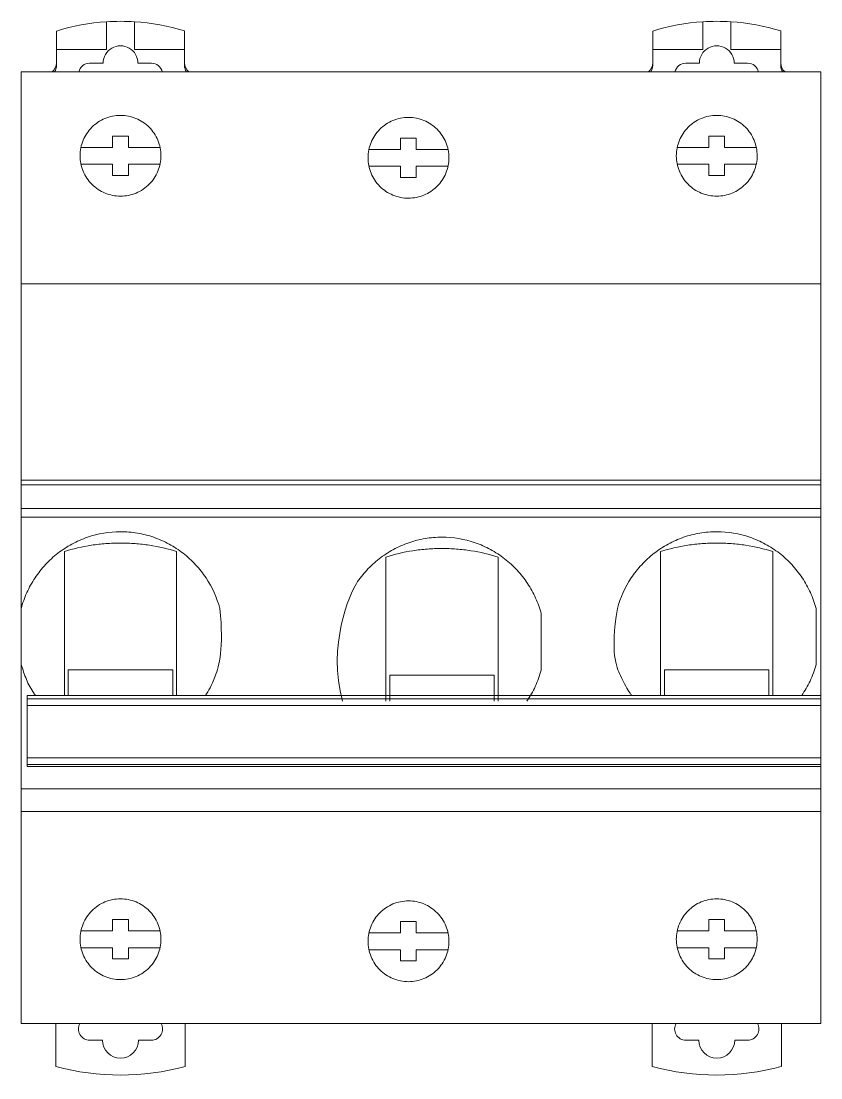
# Model space of a CAD drawing. Header units: millimetres. Extents: x 914 to 910632, y -176 to 682692.
# Drawn here: x 119306.51 to 119317.1, y 145043.83 to 145057.82 of the extents above; entities that cross this region are included whole.
import ezdxf

# ---------------------------------------------------------------- set-up
doc = ezdxf.new("R2010")
doc.units = ezdxf.units.MM

# ---------------------------------------------------------------- blocks, each defined once
blk = doc.blocks.new('3P')
at = {"color": 4, "linetype": 'Continuous', "lineweight": 15}
for p, q in [((225155.028, 285471.034), (225155.028, 285471.765)), ((225155.772, 285471.766), (225155.772, 285471.034)), ((225170.813, 285471.034), (225170.813, 285471.765)), ((225171.556, 285471.766), (225171.556, 285471.034)), ((225153.706, 285471.52), (225153.706, 285471.034)), ((225157.094, 285471.034), (225157.094, 285471.524)), ((225169.49, 285471.52), (225169.49, 285471.034)), ((225172.879, 285471.034), (225172.879, 285471.524)), ((225153.706, 285471.034), (225155.028, 285471.034)), ((225153.706, 285471.034), (225155.028, 285471.034)), ((225153.706, 285471.034), (225153.706, 285471.034)), ((225153.706, 285470.608), (225153.706, 285471.034)), ((225155.028, 285471.034), (225155.028, 285471.034)), ((225155.772, 285471.034), (225157.094, 285471.034)), ((225155.772, 285471.034), (225157.094, 285471.034)), ((225155.772, 285471.034), (225155.772, 285471.034)), ((225157.094, 285471.034), (225157.094, 285471.034)), ((225157.094, 285471.034), (225157.094, 285470.608)), ((225169.49, 285471.034), (225170.813, 285471.034)), ((225169.49, 285471.034), (225170.813, 285471.034)), ((225169.49, 285471.034), (225169.49, 285471.034)), ((225169.49, 285470.608), (225169.49, 285471.034)), ((225170.813, 285471.034), (225170.813, 285471.034)), ((225171.556, 285471.034), (225172.879, 285471.034)), ((225171.556, 285471.034), (225172.879, 285471.034)), ((225171.556, 285471.034), (225171.556, 285471.034)), ((225172.879, 285471.034), (225172.879, 285471.034)), ((225172.879, 285471.034), (225172.879, 285470.608)), ((225154.939, 285470.667), (225154.583, 285470.667)), ((225156.217, 285470.667), (225155.861, 285470.667)), ((225170.724, 285470.667), (225170.367, 285470.667)), ((225172.002, 285470.667), (225171.645, 285470.667)), ((225173.94, 285470.439), (225152.769, 285470.439)), ((225152.769, 285470.439), (225152.769, 285464.821)), ((225173.94, 285470.439), (225173.94, 285445.232)), ((225155.192, 285468.438), (225155.192, 285468.736)), ((225155.192, 285468.736), (225155.608, 285468.736)), ((225155.608, 285468.736), (225155.608, 285468.438)), ((225162.815, 285468.682), (225163.231, 285468.682)), ((225162.815, 285468.385), (225162.815, 285468.682)), ((225163.231, 285468.682), (225163.231, 285468.385)), ((225170.976, 285468.736), (225171.392, 285468.736)), ((225170.976, 285468.438), (225170.976, 285468.736)), ((225171.392, 285468.736), (225171.392, 285468.438)), ((225154.353, 285468.438), (225155.192, 285468.438)), ((225155.608, 285468.438), (225156.447, 285468.438)), ((225161.976, 285468.385), (225162.815, 285468.385)), ((225163.231, 285468.385), (225164.07, 285468.385)), ((225170.138, 285468.438), (225170.976, 285468.438)), ((225171.392, 285468.438), (225172.231, 285468.438)), ((225155.192, 285467.993), (225154.353, 285467.993)), ((225155.192, 285467.695), (225155.192, 285467.993)), ((225155.608, 285467.993), (225155.608, 285467.695)), ((225156.447, 285467.993), (225155.608, 285467.993)), ((225162.815, 285467.939), (225161.976, 285467.939)), ((225162.815, 285467.641), (225162.815, 285467.939)), ((225163.231, 285467.939), (225163.231, 285467.641)), ((225164.07, 285467.939), (225163.231, 285467.939)), ((225170.976, 285467.993), (225170.138, 285467.993)), ((225170.976, 285467.695), (225170.976, 285467.993)), ((225171.392, 285467.993), (225171.392, 285467.695)), ((225172.231, 285467.993), (225171.392, 285467.993)), ((225155.608, 285467.695), (225155.192, 285467.695)), ((225163.231, 285467.641), (225162.815, 285467.641)), ((225171.392, 285467.695), (225170.976, 285467.695)), ((225152.769, 285464.821), (225173.94, 285464.821)), ((225152.769, 285464.821), (225152.769, 285459.618)), ((225152.769, 285459.618), (225152.769, 285459.5)), ((225152.769, 285459.618), (225173.94, 285459.618)), ((225173.94, 285459.5), (225152.769, 285459.5)), ((225173.94, 285459.5), (225152.769, 285459.5)), ((225152.769, 285459.5), (225152.769, 285458.875)), ((225152.769, 285458.875), (225173.94, 285458.875)), ((225152.769, 285458.875), (225152.769, 285458.639)), ((225173.94, 285458.639), (225152.769, 285458.639)), ((225152.769, 285458.639), (225152.769, 285456.224)), ((225152.769, 285454.737), (225152.769, 285451.445)), ((225154.018, 285454.601), (225154.018, 285453.917)), ((225156.782, 285454.601), (225154.018, 285454.601)), ((225156.782, 285453.917), (225156.782, 285454.601)), ((225162.527, 285454.456), (225162.527, 285453.772)), ((225165.292, 285454.456), (225162.527, 285454.456)), ((225165.292, 285453.772), (225165.292, 285454.456)), ((225169.802, 285454.601), (225169.802, 285453.917)), ((225172.567, 285454.601), (225169.802, 285454.601)), ((225172.567, 285453.917), (225172.567, 285454.601)), ((225173.94, 285453.917), (225152.933, 285453.917)), ((225152.933, 285453.917), (225152.933, 285453.827)), ((225173.94, 285453.827), (225152.933, 285453.827)), ((225152.933, 285453.827), (225152.933, 285453.654)), ((225173.94, 285453.654), (225152.933, 285453.654)), ((225152.933, 285453.654), (225152.933, 285452.271)), ((225173.94, 285452.271), (225152.933, 285452.271)), ((225152.933, 285452.271), (225152.933, 285452.09)), ((225173.94, 285452.09), (225152.933, 285452.09)), ((225152.933, 285452.09), (225152.933, 285452.037)), ((225152.933, 285452.037), (225173.94, 285452.037)), ((225173.94, 285451.445), (225152.769, 285451.445)), ((225152.769, 285451.445), (225152.769, 285450.847)), ((225173.94, 285450.847), (225152.769, 285450.847)), ((225152.769, 285450.847), (225152.769, 285445.232)), ((225155.192, 285447.982), (225155.608, 285447.982)), ((225155.192, 285447.684), (225155.192, 285447.982)), ((225155.608, 285447.982), (225155.608, 285447.684)), ((225170.976, 285447.982), (225171.392, 285447.982)), ((225170.976, 285447.684), (225170.976, 285447.982)), ((225171.392, 285447.982), (225171.392, 285447.684)), ((225154.353, 285447.684), (225155.192, 285447.684)), ((225155.608, 285447.684), (225156.447, 285447.684)), ((225162.815, 285447.928), (225163.231, 285447.928)), ((225162.815, 285447.63), (225162.815, 285447.928)), ((225163.231, 285447.928), (225163.231, 285447.63)), ((225170.138, 285447.684), (225170.976, 285447.684)), ((225171.392, 285447.684), (225172.231, 285447.684)), ((225161.976, 285447.63), (225162.815, 285447.63)), ((225163.231, 285447.63), (225164.07, 285447.63)), ((225155.192, 285447.238), (225154.353, 285447.238)), ((225155.192, 285446.941), (225155.192, 285447.238)), ((225155.608, 285447.238), (225155.608, 285446.941)), ((225156.447, 285447.238), (225155.608, 285447.238)), ((225162.815, 285447.184), (225161.976, 285447.184)), ((225162.815, 285446.887), (225162.815, 285447.184)), ((225163.231, 285447.184), (225163.231, 285446.887)), ((225164.07, 285447.184), (225163.231, 285447.184)), ((225170.976, 285447.238), (225170.138, 285447.238)), ((225170.976, 285446.941), (225170.976, 285447.238)), ((225171.392, 285447.238), (225171.392, 285446.941)), ((225172.231, 285447.238), (225171.392, 285447.238)), ((225155.608, 285446.941), (225155.192, 285446.941)), ((225163.231, 285446.887), (225162.815, 285446.887)), ((225171.392, 285446.941), (225170.976, 285446.941)), ((225173.94, 285445.232), (225152.769, 285445.232)), ((225153.691, 285444.092), (225153.691, 285445.232)), ((225157.109, 285445.232), (225157.109, 285444.092)), ((225169.475, 285444.092), (225169.475, 285445.232)), ((225172.894, 285445.232), (225172.894, 285444.092)), ((225154.583, 285444.786), (225154.924, 285444.786)), ((225155.876, 285444.786), (225156.217, 285444.786)), ((225170.367, 285444.786), (225170.709, 285444.786)), ((225171.66, 285444.786), (225172.002, 285444.786))]:
    blk.add_line(p, q, dxfattribs=at)
for centre, radius, start, end in [((225155.406, 285466.025), 5.752, 93.767, 107.1977), ((225155.406, 285466.025), 5.752, 86.359, 93.767), ((225155.406, 285466.025), 5.752, 72.9338, 86.3591), ((225171.191, 285466.025), 5.752, 93.767, 107.1977), ((225171.191, 285466.025), 5.752, 86.359, 93.767), ((225171.191, 285466.025), 5.752, 72.9338, 86.3591), ((225153.409, 285470.675), 0.296, 307.3801, 359.9804), ((225157.391, 285470.675), 0.296, 180.0229, 232.6166), ((225169.194, 285470.675), 0.296, 307.3801, 359.9804), ((225173.175, 285470.675), 0.296, 180.0229, 232.6166), ((225154.583, 285445.083), 0.297, 150, 270), ((225156.217, 285445.083), 0.297, 270, 30), ((225170.367, 285445.083), 0.297, 150, 270), ((225172.002, 285445.083), 0.297, 270, 30), ((225155.4, 285444.786), 0.476, 180, 0), ((225171.184, 285444.786), 0.476, 180, 0), ((225155.4, 285450.404), 6.54, 254.849, 285.151), ((225171.184, 285450.404), 6.54, 254.849, 285.151)]:
    blk.add_arc(centre, radius, start, end, dxfattribs=at)
for centre, major_axis, start_param, end_param in [((225155.4, 285470.667), (0, 0.462), 4.712389, 7.853982), ((225171.184, 285470.667), (0, 0.462), 4.712389, 7.853982), ((225153.408, 285470.608), (0, 0.298), 4.111358, 4.712389), ((225154.583, 285470.369), (0, 0.298), 0, 1.334085), ((225156.217, 285470.369), (0, 0.298), 4.949101, 6.283185), ((225157.392, 285470.608), (0, 0.298), 1.570796, 2.171827), ((225169.193, 285470.608), (0, 0.298), 4.111358, 4.712389), ((225170.367, 285470.369), (0, 0.298), 0, 1.334085), ((225172.002, 285470.369), (0, 0.298), 4.949101, 6.283185), ((225173.176, 285470.608), (0, 0.298), 1.570796, 2.171827)]:
    blk.add_ellipse(centre, major_axis=major_axis, ratio=0.997493, start_param=start_param, end_param=end_param, dxfattribs=at)
for points, knots in [([(225155.4, 285467.145), (225155.329, 285467.145), (225155.26, 285467.152), (225155.123, 285467.18), (225155.054, 285467.2), (225154.925, 285467.254), (225154.863, 285467.287), (225154.747, 285467.365), (225154.692, 285467.41), (225154.593, 285467.509), (225154.549, 285467.563), (225154.471, 285467.68), (225154.438, 285467.743), (225154.384, 285467.871), (225154.364, 285467.939), (225154.337, 285468.077), (225154.33, 285468.146), (225154.33, 285468.285), (225154.337, 285468.356), (225154.364, 285468.493), (225154.384, 285468.56), (225154.438, 285468.689), (225154.471, 285468.751), (225154.548, 285468.867), (225154.592, 285468.921), (225154.692, 285469.021), (225154.746, 285469.066), (225154.862, 285469.143), (225154.924, 285469.177), (225155.054, 285469.231), (225155.121, 285469.251), (225155.258, 285469.279), (225155.329, 285469.286), (225155.471, 285469.286), (225155.54, 285469.279), (225155.677, 285469.251), (225155.745, 285469.231), (225155.875, 285469.177), (225155.937, 285469.144), (225156.053, 285469.066), (225156.108, 285469.021), (225156.206, 285468.922), (225156.251, 285468.869), (225156.329, 285468.752), (225156.362, 285468.69), (225156.415, 285468.561), (225156.436, 285468.494), (225156.463, 285468.356), (225156.47, 285468.287), (225156.47, 285468.147), (225156.463, 285468.077), (225156.436, 285467.939), (225156.416, 285467.873), (225156.363, 285467.743), (225156.329, 285467.681), (225156.252, 285467.564), (225156.208, 285467.51), (225156.108, 285467.41), (225156.054, 285467.366), (225155.938, 285467.288), (225155.876, 285467.254), (225155.746, 285467.2), (225155.679, 285467.18), (225155.542, 285467.153), (225155.471, 285467.145), (225155.4, 285467.145)], [0, 0, 0, 0, 0.03125, 0.03125, 0.0625, 0.0625, 0.09375, 0.09375, 0.125, 0.125, 0.15625, 0.15625, 0.1875, 0.1875, 0.21875, 0.21875, 0.25, 0.25, 0.28125, 0.28125, 0.3125, 0.3125, 0.34375, 0.34375, 0.375, 0.375, 0.40625, 0.40625, 0.4375, 0.4375, 0.46875, 0.46875, 0.5, 0.5, 0.53125, 0.53125, 0.5625, 0.5625, 0.59375, 0.59375, 0.625, 0.625, 0.65625, 0.65625, 0.6875, 0.6875, 0.71875, 0.71875, 0.75, 0.75, 0.78125, 0.78125, 0.8125, 0.8125, 0.84375, 0.84375, 0.875, 0.875, 0.90625, 0.90625, 0.9375, 0.9375, 0.96875, 0.96875, 1, 1, 1, 1]), ([(225163.023, 285467.091), (225162.952, 285467.091), (225162.882, 285467.098), (225162.745, 285467.126), (225162.677, 285467.146), (225162.548, 285467.2), (225162.486, 285467.233), (225162.37, 285467.311), (225162.315, 285467.356), (225162.216, 285467.455), (225162.172, 285467.509), (225162.094, 285467.626), (225162.06, 285467.689), (225162.007, 285467.817), (225161.987, 285467.885), (225161.959, 285468.023), (225161.953, 285468.092), (225161.953, 285468.231), (225161.96, 285468.302), (225161.987, 285468.439), (225162.007, 285468.506), (225162.061, 285468.635), (225162.094, 285468.698), (225162.171, 285468.813), (225162.215, 285468.867), (225162.315, 285468.967), (225162.369, 285469.012), (225162.485, 285469.089), (225162.547, 285469.123), (225162.677, 285469.177), (225162.744, 285469.197), (225162.881, 285469.225), (225162.952, 285469.232), (225163.094, 285469.232), (225163.163, 285469.225), (225163.3, 285469.198), (225163.368, 285469.177), (225163.498, 285469.123), (225163.559, 285469.09), (225163.676, 285469.012), (225163.731, 285468.967), (225163.829, 285468.868), (225163.874, 285468.815), (225163.952, 285468.698), (225163.985, 285468.636), (225164.038, 285468.507), (225164.059, 285468.44), (225164.086, 285468.302), (225164.093, 285468.233), (225164.093, 285468.093), (225164.086, 285468.023), (225164.059, 285467.886), (225164.039, 285467.819), (225163.986, 285467.689), (225163.952, 285467.627), (225163.875, 285467.511), (225163.831, 285467.456), (225163.731, 285467.356), (225163.677, 285467.312), (225163.561, 285467.234), (225163.499, 285467.2), (225163.369, 285467.146), (225163.302, 285467.126), (225163.165, 285467.099), (225163.094, 285467.091), (225163.023, 285467.091)], [0, 0, 0, 0, 0.03125, 0.03125, 0.0625, 0.0625, 0.09375, 0.09375, 0.125, 0.125, 0.15625, 0.15625, 0.1875, 0.1875, 0.21875, 0.21875, 0.25, 0.25, 0.28125, 0.28125, 0.3125, 0.3125, 0.34375, 0.34375, 0.375, 0.375, 0.40625, 0.40625, 0.4375, 0.4375, 0.46875, 0.46875, 0.5, 0.5, 0.53125, 0.53125, 0.5625, 0.5625, 0.59375, 0.59375, 0.625, 0.625, 0.65625, 0.65625, 0.6875, 0.6875, 0.71875, 0.71875, 0.75, 0.75, 0.78125, 0.78125, 0.8125, 0.8125, 0.84375, 0.84375, 0.875, 0.875, 0.90625, 0.90625, 0.9375, 0.9375, 0.96875, 0.96875, 1, 1, 1, 1]), ([(225171.184, 285467.145), (225171.113, 285467.145), (225171.044, 285467.152), (225170.907, 285467.18), (225170.839, 285467.2), (225170.709, 285467.254), (225170.648, 285467.287), (225170.531, 285467.365), (225170.476, 285467.41), (225170.377, 285467.509), (225170.333, 285467.563), (225170.255, 285467.68), (225170.222, 285467.743), (225170.169, 285467.871), (225170.148, 285467.939), (225170.121, 285468.077), (225170.114, 285468.146), (225170.114, 285468.285), (225170.121, 285468.356), (225170.148, 285468.493), (225170.169, 285468.56), (225170.222, 285468.689), (225170.255, 285468.751), (225170.333, 285468.867), (225170.377, 285468.921), (225170.476, 285469.021), (225170.531, 285469.066), (225170.646, 285469.143), (225170.709, 285469.177), (225170.839, 285469.231), (225170.905, 285469.251), (225171.043, 285469.279), (225171.113, 285469.286), (225171.255, 285469.286), (225171.325, 285469.279), (225171.462, 285469.251), (225171.53, 285469.231), (225171.659, 285469.177), (225171.721, 285469.144), (225171.837, 285469.066), (225171.892, 285469.021), (225171.991, 285468.922), (225172.035, 285468.869), (225172.113, 285468.752), (225172.146, 285468.69), (225172.199, 285468.561), (225172.22, 285468.494), (225172.248, 285468.356), (225172.254, 285468.287), (225172.255, 285468.147), (225172.248, 285468.077), (225172.221, 285467.939), (225172.2, 285467.873), (225172.147, 285467.743), (225172.114, 285467.681), (225172.036, 285467.564), (225171.992, 285467.51), (225171.893, 285467.41), (225171.838, 285467.366), (225171.722, 285467.288), (225171.66, 285467.254), (225171.53, 285467.2), (225171.463, 285467.18), (225171.326, 285467.153), (225171.255, 285467.145), (225171.184, 285467.145)], [0, 0, 0, 0, 0.03125, 0.03125, 0.0625, 0.0625, 0.09375, 0.09375, 0.125, 0.125, 0.15625, 0.15625, 0.1875, 0.1875, 0.21875, 0.21875, 0.25, 0.25, 0.28125, 0.28125, 0.3125, 0.3125, 0.34375, 0.34375, 0.375, 0.375, 0.40625, 0.40625, 0.4375, 0.4375, 0.46875, 0.46875, 0.5, 0.5, 0.53125, 0.53125, 0.5625, 0.5625, 0.59375, 0.59375, 0.625, 0.625, 0.65625, 0.65625, 0.6875, 0.6875, 0.71875, 0.71875, 0.75, 0.75, 0.78125, 0.78125, 0.8125, 0.8125, 0.84375, 0.84375, 0.875, 0.875, 0.90625, 0.90625, 0.9375, 0.9375, 0.96875, 0.96875, 1, 1, 1, 1]), ([(225158.031, 285456.224), (225157.951, 285456.513), (225157.829, 285456.782), (225157.581, 285457.157), (225157.488, 285457.274), (225157.287, 285457.492), (225157.178, 285457.592), (225157.001, 285457.73), (225156.94, 285457.774), (225156.815, 285457.856), (225156.752, 285457.894), (225156.556, 285458), (225156.421, 285458.06), (225156.209, 285458.133), (225156.137, 285458.155), (225155.992, 285458.192), (225155.919, 285458.207), (225155.699, 285458.245), (225155.55, 285458.257), (225155.1, 285458.257), (225154.807, 285458.208), (225154.382, 285458.061), (225154.245, 285458.001), (225153.985, 285457.859), (225153.86, 285457.778), (225153.624, 285457.594), (225153.514, 285457.493), (225153.312, 285457.275), (225153.22, 285457.159), (225153.055, 285456.909), (225152.982, 285456.778), (225152.859, 285456.508), (225152.809, 285456.368), (225152.769, 285456.224)], [0, 0, 0, 0, 0.125, 0.125, 0.1875, 0.1875, 0.25, 0.25, 0.28125, 0.28125, 0.3125, 0.3125, 0.375, 0.375, 0.40625, 0.40625, 0.4375, 0.4375, 0.5, 0.5, 0.625, 0.625, 0.6875, 0.6875, 0.75, 0.75, 0.8125, 0.8125, 0.875, 0.875, 0.9375, 0.9375, 1, 1, 1, 1]), ([(225161.279, 285453.772), (225160.865, 285455.231), (225161.48, 285456.637), (225161.729, 285457.012), (225161.821, 285457.129), (225162.022, 285457.347), (225162.131, 285457.447), (225162.308, 285457.585), (225162.369, 285457.629), (225162.494, 285457.711), (225162.558, 285457.749), (225162.753, 285457.855), (225162.889, 285457.915), (225163.1, 285457.988), (225163.172, 285458.01), (225163.317, 285458.047), (225163.39, 285458.062), (225163.61, 285458.1), (225163.759, 285458.112), (225164.21, 285458.112), (225164.502, 285458.063), (225164.928, 285457.916), (225165.064, 285457.856), (225165.325, 285457.714), (225165.449, 285457.633), (225165.686, 285457.449), (225165.796, 285457.348), (225165.997, 285457.13), (225166.089, 285457.014), (225166.255, 285456.764), (225166.327, 285456.633), (225166.45, 285456.363), (225166.501, 285456.223), (225166.54, 285456.079)], [0, 0, 0, 0, 0.125, 0.125, 0.1875, 0.1875, 0.25, 0.25, 0.28125, 0.28125, 0.3125, 0.3125, 0.375, 0.375, 0.40625, 0.40625, 0.4375, 0.4375, 0.5, 0.5, 0.625, 0.625, 0.6875, 0.6875, 0.75, 0.75, 0.8125, 0.8125, 0.875, 0.875, 0.9375, 0.9375, 1, 1, 1, 1]), ([(225168.554, 285456.224), (225168.633, 285456.513), (225168.755, 285456.782), (225169.003, 285457.157), (225169.096, 285457.274), (225169.297, 285457.492), (225169.406, 285457.592), (225169.583, 285457.73), (225169.644, 285457.774), (225169.769, 285457.856), (225169.833, 285457.894), (225170.028, 285458), (225170.164, 285458.06), (225170.375, 285458.133), (225170.447, 285458.155), (225170.592, 285458.192), (225170.665, 285458.207), (225170.885, 285458.245), (225171.034, 285458.257), (225171.485, 285458.257), (225171.777, 285458.208), (225172.203, 285458.061), (225172.339, 285458.001), (225172.6, 285457.859), (225172.724, 285457.778), (225172.961, 285457.594), (225173.071, 285457.493), (225173.272, 285457.275), (225173.364, 285457.159), (225173.529, 285456.909), (225173.602, 285456.778), (225173.725, 285456.508), (225173.775, 285456.368), (225173.815, 285456.224)], [0, 0, 0, 0, 0.125, 0.125, 0.1875, 0.1875, 0.25, 0.25, 0.28125, 0.28125, 0.3125, 0.3125, 0.375, 0.375, 0.40625, 0.40625, 0.4375, 0.4375, 0.5, 0.5, 0.625, 0.625, 0.6875, 0.6875, 0.75, 0.75, 0.8125, 0.8125, 0.875, 0.875, 0.9375, 0.9375, 1, 1, 1, 1]), ([(225153.914, 285457.729), (225154.143, 285457.804), (225154.383, 285457.86), (225154.758, 285457.918), (225154.886, 285457.933), (225155.143, 285457.952), (225155.271, 285457.957), (225155.528, 285457.957), (225155.656, 285457.952), (225155.912, 285457.933), (225156.04, 285457.918), (225156.416, 285457.861), (225156.656, 285457.804), (225156.886, 285457.729)], [0, 0, 0, 0, 0.25, 0.25, 0.375, 0.375, 0.5, 0.5, 0.625, 0.625, 0.75, 0.75, 1, 1, 1, 1]), ([(225162.423, 285457.584), (225162.653, 285457.659), (225162.893, 285457.715), (225163.267, 285457.773), (225163.395, 285457.788), (225163.652, 285457.807), (225163.781, 285457.812), (225164.037, 285457.812), (225164.165, 285457.807), (225164.421, 285457.788), (225164.55, 285457.773), (225164.926, 285457.716), (225165.166, 285457.659), (225165.396, 285457.584)], [0, 0, 0, 0, 0.25, 0.25, 0.375, 0.375, 0.5, 0.5, 0.625, 0.625, 0.75, 0.75, 1, 1, 1, 1]), ([(225169.698, 285457.729), (225169.928, 285457.804), (225170.168, 285457.86), (225170.542, 285457.918), (225170.67, 285457.933), (225170.927, 285457.952), (225171.055, 285457.957), (225171.312, 285457.957), (225171.44, 285457.952), (225171.696, 285457.933), (225171.824, 285457.918), (225172.2, 285457.861), (225172.441, 285457.804), (225172.671, 285457.729)], [0, 0, 0, 0, 0.25, 0.25, 0.375, 0.375, 0.5, 0.5, 0.625, 0.625, 0.75, 0.75, 1, 1, 1, 1]), ([(225153.914, 285453.917), (225153.914, 285454.034), (225153.914, 285454.282), (225153.914, 285454.704), (225153.914, 285455.156), (225153.914, 285455.621), (225153.914, 285456.092), (225153.914, 285456.559), (225153.914, 285456.998), (225153.914, 285457.398), (225153.914, 285457.619), (225153.914, 285457.729)], [0, 0, 0, 0, 0.101509, 0.215632, 0.324172, 0.432713, 0.546835, 0.660958, 0.775081, 0.889204, 1, 1, 1, 1]), ([(225156.886, 285457.729), (225156.886, 285457.616), (225156.886, 285457.39), (225156.886, 285456.986), (225156.886, 285456.546), (225156.886, 285456.083), (225156.886, 285455.608), (225156.886, 285455.132), (225156.886, 285454.667), (225156.886, 285454.254), (225156.886, 285454.02), (225156.886, 285453.917)], [0, 0, 0, 0, 0.1140739, 0.2281478, 0.3422219, 0.4562957, 0.5670441, 0.6811182, 0.795192, 0.909266, 1, 1, 1, 1]), ([(225162.423, 285453.772), (225162.423, 285453.889), (225162.423, 285454.137), (225162.423, 285454.559), (225162.423, 285455.011), (225162.423, 285455.476), (225162.423, 285455.947), (225162.423, 285456.414), (225162.423, 285456.853), (225162.423, 285457.253), (225162.423, 285457.474), (225162.423, 285457.584)], [0, 0, 0, 0, 0.101509, 0.215632, 0.324172, 0.432713, 0.546835, 0.660958, 0.775081, 0.889204, 1, 1, 1, 1]), ([(225165.396, 285457.584), (225165.396, 285457.471), (225165.396, 285457.245), (225165.396, 285456.841), (225165.396, 285456.401), (225165.396, 285455.938), (225165.396, 285455.463), (225165.396, 285454.987), (225165.396, 285454.522), (225165.396, 285454.109), (225165.396, 285453.875), (225165.396, 285453.772)], [0, 0, 0, 0, 0.1140739, 0.2281478, 0.3422219, 0.4562957, 0.5670441, 0.6811182, 0.795192, 0.909266, 1, 1, 1, 1]), ([(225169.698, 285453.917), (225169.698, 285454.034), (225169.698, 285454.282), (225169.698, 285454.704), (225169.698, 285455.156), (225169.698, 285455.621), (225169.698, 285456.092), (225169.698, 285456.559), (225169.698, 285456.998), (225169.698, 285457.398), (225169.698, 285457.619), (225169.698, 285457.729)], [0, 0, 0, 0, 0.101509, 0.215632, 0.324172, 0.432713, 0.546835, 0.660958, 0.775081, 0.889204, 1, 1, 1, 1]), ([(225172.671, 285457.729), (225172.671, 285457.616), (225172.671, 285457.39), (225172.671, 285456.986), (225172.671, 285456.546), (225172.671, 285456.083), (225172.671, 285455.608), (225172.671, 285455.132), (225172.671, 285454.667), (225172.671, 285454.254), (225172.671, 285454.02), (225172.671, 285453.917)], [0, 0, 0, 0, 0.1140739, 0.2281478, 0.3422219, 0.4562957, 0.5670441, 0.6811182, 0.795192, 0.909266, 1, 1, 1, 1]), ([(225152.769, 285456.224), (225152.769, 285456.102), (225152.769, 285455.978), (225152.769, 285455.789), (225152.769, 285455.725), (225152.769, 285455.597), (225152.769, 285455.532), (225152.769, 285455.341), (225152.769, 285455.216), (225152.769, 285455.032), (225152.769, 285454.971), (225152.769, 285454.852), (225152.769, 285454.794), (225152.769, 285454.737)], [0, 0, 0, 0, 0.25, 0.25, 0.375, 0.375, 0.5, 0.5, 0.75, 0.75, 0.875, 0.875, 1, 1, 1, 1]), ([(225158.031, 285456.224), (225158.139, 285455.15), (225157.89, 285454.299), (225157.729, 285454.042), (225157.651, 285453.917)], [0, 0, 0, 0, 0.514359, 1, 1, 1, 1]), ([(225166.54, 285454.592), (225166.54, 285454.706), (225166.54, 285454.824), (225166.54, 285455.068), (225166.54, 285455.195), (225166.54, 285455.451), (225166.54, 285455.581), (225166.54, 285455.833), (225166.54, 285455.957), (225166.54, 285456.079)], [0, 0, 0, 0, 0.25, 0.25, 0.5, 0.5, 0.75, 0.75, 1, 1, 1, 1]), ([(225166.54, 285454.592), (225166.54, 285454.706), (225166.54, 285454.824), (225166.54, 285455.068), (225166.54, 285455.195), (225166.54, 285455.451), (225166.54, 285455.581), (225166.54, 285455.833), (225166.54, 285455.957), (225166.54, 285456.079)], [0, 0, 0, 0, 0.25, 0.25, 0.5, 0.5, 0.75, 0.75, 1, 1, 1, 1]), ([(225168.937, 285453.917), (225168.922, 285453.937), (225168.82, 285454.067), (225168.684, 285454.342), (225168.362, 285455.033), (225168.554, 285456.224)], [0, 0, 0, 0, 0.084448, 0.542214, 1, 1, 1, 1]), ([(225173.815, 285454.737), (225173.815, 285454.851), (225173.815, 285454.969), (225173.815, 285455.213), (225173.815, 285455.34), (225173.815, 285455.596), (225173.815, 285455.726), (225173.815, 285455.978), (225173.815, 285456.102), (225173.815, 285456.224)], [0, 0, 0, 0, 0.25, 0.25, 0.5, 0.5, 0.75, 0.75, 1, 1, 1, 1]), ([(225153.153, 285453.917), (225153.137, 285453.937), (225153.036, 285454.067), (225152.9, 285454.342), (225152.813, 285454.606), (225152.769, 285454.737)], [0, 0, 0, 0, 0.084448, 0.542214, 1, 1, 1, 1]), ([(225173.815, 285454.737), (225173.767, 285454.588), (225173.675, 285454.299), (225173.513, 285454.042), (225173.435, 285453.917)], [0, 0, 0, 0, 0.5143587, 1, 1, 1, 1]), ([(225166.54, 285454.592), (225166.493, 285454.443), (225166.4, 285454.154), (225166.239, 285453.897), (225166.16, 285453.772)], [0, 0, 0, 0, 0.5143587, 1, 1, 1, 1]), ([(225166.54, 285454.592), (225166.493, 285454.443), (225166.4, 285454.154), (225166.239, 285453.897), (225166.16, 285453.772)], [0, 0, 0, 0, 0.514359, 1, 1, 1, 1]), ([(225155.4, 285446.391), (225155.329, 285446.391), (225155.26, 285446.398), (225155.123, 285446.425), (225155.054, 285446.446), (225154.925, 285446.5), (225154.863, 285446.533), (225154.747, 285446.611), (225154.692, 285446.656), (225154.593, 285446.754), (225154.549, 285446.808), (225154.471, 285446.925), (225154.438, 285446.987), (225154.385, 285447.116), (225154.364, 285447.183), (225154.337, 285447.321), (225154.33, 285447.39), (225154.33, 285447.529), (225154.337, 285447.6), (225154.364, 285447.737), (225154.384, 285447.804), (225154.437, 285447.934), (225154.471, 285447.996), (225154.548, 285448.112), (225154.592, 285448.167), (225154.692, 285448.267), (225154.746, 285448.311), (225154.862, 285448.389), (225154.924, 285448.423), (225155.054, 285448.476), (225155.121, 285448.497), (225155.258, 285448.524), (225155.329, 285448.531), (225155.471, 285448.531), (225155.54, 285448.524), (225155.677, 285448.497), (225155.746, 285448.477), (225155.875, 285448.423), (225155.937, 285448.39), (225156.053, 285448.312), (225156.108, 285448.267), (225156.207, 285448.168), (225156.251, 285448.114), (225156.329, 285447.997), (225156.362, 285447.934), (225156.416, 285447.806), (225156.436, 285447.738), (225156.463, 285447.6), (225156.47, 285447.531), (225156.47, 285447.391), (225156.463, 285447.321), (225156.436, 285447.184), (225156.416, 285447.117), (225156.362, 285446.988), (225156.329, 285446.925), (225156.252, 285446.81), (225156.207, 285446.756), (225156.108, 285446.656), (225156.054, 285446.611), (225155.938, 285446.534), (225155.875, 285446.5), (225155.746, 285446.446), (225155.679, 285446.426), (225155.542, 285446.398), (225155.471, 285446.391), (225155.4, 285446.391)], [0, 0, 0, 0, 0.03125, 0.03125, 0.0625, 0.0625, 0.09375, 0.09375, 0.125, 0.125, 0.15625, 0.15625, 0.1875, 0.1875, 0.21875, 0.21875, 0.25, 0.25, 0.28125, 0.28125, 0.3125, 0.3125, 0.34375, 0.34375, 0.375, 0.375, 0.40625, 0.40625, 0.4375, 0.4375, 0.46875, 0.46875, 0.5, 0.5, 0.53125, 0.53125, 0.5625, 0.5625, 0.59375, 0.59375, 0.625, 0.625, 0.65625, 0.65625, 0.6875, 0.6875, 0.71875, 0.71875, 0.75, 0.75, 0.78125, 0.78125, 0.8125, 0.8125, 0.84375, 0.84375, 0.875, 0.875, 0.90625, 0.90625, 0.9375, 0.9375, 0.96875, 0.96875, 1, 1, 1, 1]), ([(225171.184, 285446.391), (225171.113, 285446.391), (225171.044, 285446.398), (225170.907, 285446.425), (225170.839, 285446.446), (225170.709, 285446.5), (225170.648, 285446.533), (225170.531, 285446.611), (225170.476, 285446.656), (225170.378, 285446.754), (225170.334, 285446.808), (225170.255, 285446.925), (225170.222, 285446.987), (225170.169, 285447.116), (225170.149, 285447.183), (225170.121, 285447.321), (225170.114, 285447.39), (225170.114, 285447.529), (225170.121, 285447.6), (225170.148, 285447.737), (225170.168, 285447.804), (225170.221, 285447.934), (225170.255, 285447.996), (225170.332, 285448.112), (225170.376, 285448.167), (225170.476, 285448.267), (225170.53, 285448.311), (225170.646, 285448.389), (225170.709, 285448.423), (225170.839, 285448.476), (225170.905, 285448.497), (225171.043, 285448.524), (225171.114, 285448.531), (225171.255, 285448.531), (225171.325, 285448.524), (225171.462, 285448.497), (225171.53, 285448.477), (225171.66, 285448.423), (225171.721, 285448.39), (225171.838, 285448.312), (225171.893, 285448.267), (225171.991, 285448.168), (225172.036, 285448.114), (225172.114, 285447.997), (225172.147, 285447.934), (225172.2, 285447.806), (225172.22, 285447.738), (225172.248, 285447.6), (225172.254, 285447.531), (225172.254, 285447.391), (225172.247, 285447.321), (225172.22, 285447.184), (225172.2, 285447.117), (225172.147, 285446.988), (225172.113, 285446.925), (225172.036, 285446.81), (225171.992, 285446.756), (225171.892, 285446.656), (225171.838, 285446.611), (225171.722, 285446.534), (225171.66, 285446.5), (225171.53, 285446.446), (225171.463, 285446.426), (225171.326, 285446.398), (225171.255, 285446.391), (225171.184, 285446.391)], [0, 0, 0, 0, 0.03125, 0.03125, 0.0625, 0.0625, 0.09375, 0.09375, 0.125, 0.125, 0.15625, 0.15625, 0.1875, 0.1875, 0.21875, 0.21875, 0.25, 0.25, 0.28125, 0.28125, 0.3125, 0.3125, 0.34375, 0.34375, 0.375, 0.375, 0.40625, 0.40625, 0.4375, 0.4375, 0.46875, 0.46875, 0.5, 0.5, 0.53125, 0.53125, 0.5625, 0.5625, 0.59375, 0.59375, 0.625, 0.625, 0.65625, 0.65625, 0.6875, 0.6875, 0.71875, 0.71875, 0.75, 0.75, 0.78125, 0.78125, 0.8125, 0.8125, 0.84375, 0.84375, 0.875, 0.875, 0.90625, 0.90625, 0.9375, 0.9375, 0.96875, 0.96875, 1, 1, 1, 1]), ([(225163.023, 285446.337), (225162.952, 285446.337), (225162.882, 285446.344), (225162.745, 285446.372), (225162.677, 285446.392), (225162.548, 285446.446), (225162.486, 285446.479), (225162.37, 285446.557), (225162.315, 285446.602), (225162.216, 285446.701), (225162.172, 285446.754), (225162.094, 285446.871), (225162.061, 285446.933), (225162.008, 285447.062), (225161.987, 285447.129), (225161.96, 285447.267), (225161.953, 285447.336), (225161.953, 285447.476), (225161.96, 285447.546), (225161.987, 285447.683), (225162.007, 285447.75), (225162.06, 285447.88), (225162.093, 285447.942), (225162.171, 285448.058), (225162.215, 285448.113), (225162.315, 285448.213), (225162.369, 285448.257), (225162.485, 285448.335), (225162.547, 285448.369), (225162.677, 285448.423), (225162.744, 285448.443), (225162.881, 285448.47), (225162.952, 285448.478), (225163.094, 285448.478), (225163.163, 285448.471), (225163.3, 285448.443), (225163.368, 285448.423), (225163.498, 285448.369), (225163.56, 285448.336), (225163.676, 285448.258), (225163.731, 285448.213), (225163.83, 285448.114), (225163.874, 285448.06), (225163.952, 285447.943), (225163.985, 285447.88), (225164.039, 285447.752), (225164.059, 285447.684), (225164.086, 285447.546), (225164.093, 285447.477), (225164.093, 285447.338), (225164.086, 285447.267), (225164.059, 285447.13), (225164.039, 285447.063), (225163.985, 285446.934), (225163.952, 285446.871), (225163.874, 285446.756), (225163.83, 285446.702), (225163.731, 285446.602), (225163.677, 285446.557), (225163.561, 285446.48), (225163.498, 285446.446), (225163.369, 285446.392), (225163.302, 285446.372), (225163.165, 285446.344), (225163.094, 285446.337), (225163.023, 285446.337)], [0, 0, 0, 0, 0.03125, 0.03125, 0.0625, 0.0625, 0.09375, 0.09375, 0.125, 0.125, 0.15625, 0.15625, 0.1875, 0.1875, 0.21875, 0.21875, 0.25, 0.25, 0.28125, 0.28125, 0.3125, 0.3125, 0.34375, 0.34375, 0.375, 0.375, 0.40625, 0.40625, 0.4375, 0.4375, 0.46875, 0.46875, 0.5, 0.5, 0.53125, 0.53125, 0.5625, 0.5625, 0.59375, 0.59375, 0.625, 0.625, 0.65625, 0.65625, 0.6875, 0.6875, 0.71875, 0.71875, 0.75, 0.75, 0.78125, 0.78125, 0.8125, 0.8125, 0.84375, 0.84375, 0.875, 0.875, 0.90625, 0.90625, 0.9375, 0.9375, 0.96875, 0.96875, 1, 1, 1, 1])]:
    blk.add_open_spline(points, degree=3, knots=knots, dxfattribs=at)

msp = doc.modelspace()

# ---------------------------------------------------------------- block references
at = {"lineweight": 200, "xscale": 0.5, "yscale": 0.5, "zscale": 0.5}
msp.add_blockref('3P', (6730.128, 2321.932), dxfattribs=at)

doc.saveas('drawing.dxf')
